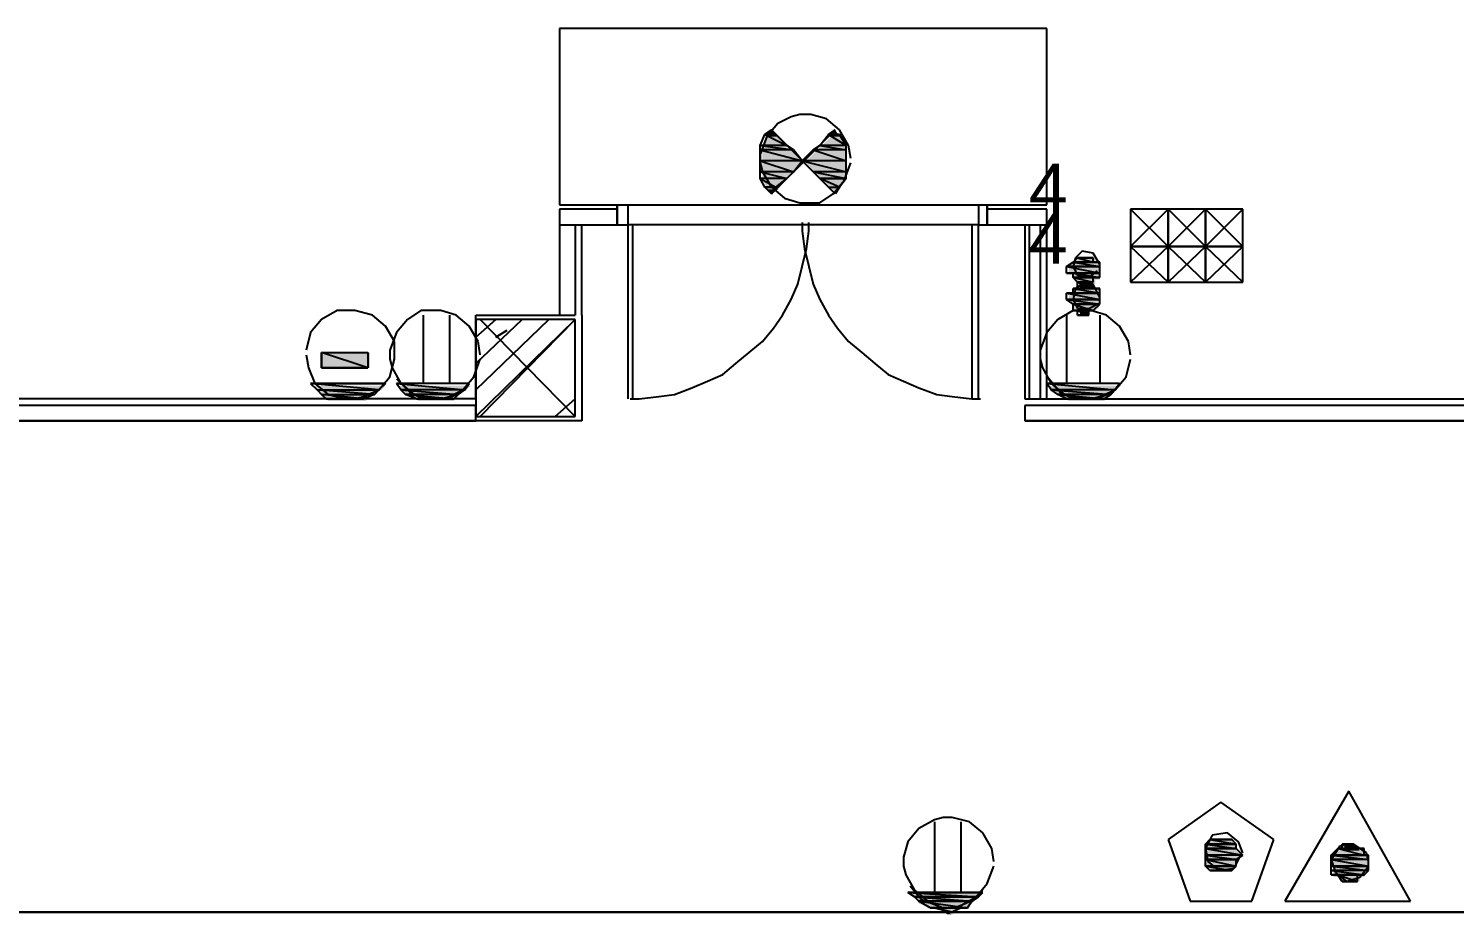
# Model space of a CAD drawing. Header units: millimetres. Extents: x 5 to 415, y 48 to 251.
# Drawn here: x 113.89 to 125.31, y 220.59 to 227.68 of the extents above; entities that cross this region are included whole.
import ezdxf

# ---------------------------------------------------------------- set-up
doc = ezdxf.new("R2010")
doc.units = ezdxf.units.MM
for name, color, linetype in [('H', 7, 'Continuous'), ('P', 7, 'Continuous'), ('T', 7, 'Continuous')]:
    doc.layers.add(name, color=color, linetype=linetype)

msp = doc.modelspace()

# ---------------------------------------------------------------- hatches: boundary and pattern name
at = {"layer": 'H', "linetype": 'Continuous'}
for points in [[(119.803, 226.818), (119.839, 226.871), (119.892, 226.818), (119.803, 226.818)], [(120.315, 226.818), (120.35, 226.871), (120.385, 226.818), (120.315, 226.818)], [(119.768, 226.73), (119.803, 226.818), (119.892, 226.818), (119.962, 226.73), (119.768, 226.73)], [(120.227, 226.73), (120.315, 226.818), (120.385, 226.818), (120.438, 226.73), (120.227, 226.73)], [(119.768, 226.695), (119.768, 226.73), (119.962, 226.73), (120.015, 226.695), (119.768, 226.695)], [(119.768, 226.607), (119.768, 226.695), (120.015, 226.695), (120.103, 226.607), (119.768, 226.607)], [(120.103, 226.607), (120.191, 226.695), (120.438, 226.695), (120.438, 226.607), (120.103, 226.607)], [(120.191, 226.695), (120.227, 226.73), (120.438, 226.73), (120.438, 226.695), (120.191, 226.695)], [(119.768, 226.519), (119.768, 226.607), (120.103, 226.607), (120.015, 226.519), (119.768, 226.519)], [(119.768, 226.483), (119.768, 226.519), (120.015, 226.519), (119.962, 226.483), (119.768, 226.483)], [(120.191, 226.519), (120.103, 226.607), (120.438, 226.607), (120.438, 226.519), (120.191, 226.519)], [(120.227, 226.483), (120.191, 226.519), (120.438, 226.519), (120.438, 226.483), (120.227, 226.483)], [(119.803, 226.395), (119.768, 226.483), (119.962, 226.483), (119.892, 226.395), (119.803, 226.395)], [(120.35, 226.36), (120.227, 226.483), (120.385, 226.395), (120.35, 226.36)], [(120.385, 226.395), (120.227, 226.483), (120.438, 226.483), (120.385, 226.395)], [(119.839, 226.36), (119.803, 226.395), (119.892, 226.395), (119.839, 226.36)], [(122.255, 225.813), (122.308, 225.848), (122.432, 225.848), (122.432, 225.813), (122.255, 225.813)], [(122.22, 225.76), (122.255, 225.813), (122.467, 225.813), (122.467, 225.76), (122.22, 225.76)], [(122.22, 225.725), (122.22, 225.76), (122.467, 225.76), (122.467, 225.725), (122.22, 225.725)], [(122.255, 225.672), (122.255, 225.725), (122.467, 225.725), (122.467, 225.672), (122.255, 225.672)], [(122.308, 225.637), (122.255, 225.672), (122.432, 225.672), (122.432, 225.637), (122.308, 225.637)], [(122.308, 225.601), (122.308, 225.637), (122.379, 225.637), (122.432, 225.601), (122.308, 225.601)], [(122.22, 225.513), (122.22, 225.548), (122.467, 225.548), (122.467, 225.513), (122.22, 225.513)], [(122.255, 225.46), (122.22, 225.513), (122.467, 225.513), (122.467, 225.46), (122.255, 225.46)], [(122.255, 225.548), (122.255, 225.601), (122.467, 225.601), (122.467, 225.548), (122.255, 225.548)], [(122.255, 225.425), (122.255, 225.46), (122.467, 225.46), (122.432, 225.425), (122.255, 225.425)], [(122.308, 225.39), (122.308, 225.425), (122.379, 225.425), (122.379, 225.39), (122.308, 225.39)], [(116.24, 224.966), (116.24, 225.09), (116.628, 225.09), (116.628, 224.966), (116.24, 224.966)], [(116.205, 224.79), (116.152, 224.825), (116.752, 224.825), (116.717, 224.79), (116.205, 224.79)], [(116.875, 224.79), (116.84, 224.825), (117.44, 224.825), (117.387, 224.79), (116.875, 224.79)], [(122.079, 224.79), (122.043, 224.825), (122.643, 224.825), (122.59, 224.79), (122.079, 224.79)], [(116.24, 224.755), (116.205, 224.79), (116.717, 224.79), (116.664, 224.755), (116.24, 224.755)], [(116.293, 224.702), (116.24, 224.755), (116.664, 224.755), (116.593, 224.702), (116.293, 224.702)], [(116.928, 224.755), (116.875, 224.79), (117.387, 224.79), (117.352, 224.755), (116.928, 224.755)], [(117.016, 224.702), (116.928, 224.755), (117.352, 224.755), (117.299, 224.702), (117.016, 224.702)], [(122.132, 224.755), (122.079, 224.79), (122.59, 224.79), (122.555, 224.755), (122.132, 224.755)], [(122.22, 224.702), (122.132, 224.755), (122.555, 224.755), (122.502, 224.702), (122.22, 224.702)], [(123.313, 221.156), (123.366, 221.192), (123.525, 221.192), (123.56, 221.156), (123.313, 221.156)], [(123.313, 221.103), (123.313, 221.156), (123.56, 221.156), (123.56, 221.103), (123.313, 221.103)], [(124.425, 221.103), (124.425, 221.156), (124.495, 221.156), (124.548, 221.103), (124.425, 221.103)], [(123.313, 221.068), (123.313, 221.103), (123.56, 221.103), (123.613, 221.068), (123.313, 221.068)], [(123.313, 221.033), (123.313, 221.068), (123.613, 221.068), (123.56, 221.033), (123.313, 221.033)], [(124.337, 221.068), (124.372, 221.103), (124.583, 221.103), (124.583, 221.068), (124.337, 221.068)], [(124.337, 221.033), (124.337, 221.068), (124.619, 221.068), (124.619, 221.033), (124.337, 221.033)], [(123.313, 220.98), (123.313, 221.033), (123.56, 221.033), (123.56, 220.98), (123.313, 220.98)], [(123.366, 220.945), (123.313, 220.98), (123.56, 220.98), (123.525, 220.945), (123.366, 220.945)], [(124.337, 220.98), (124.337, 221.033), (124.619, 221.033), (124.619, 220.98), (124.337, 220.98)], [(124.337, 220.945), (124.337, 220.98), (124.619, 220.98), (124.619, 220.945), (124.337, 220.945)], [(124.337, 220.892), (124.337, 220.945), (124.619, 220.945), (124.583, 220.892), (124.337, 220.892)], [(124.425, 220.857), (124.372, 220.892), (124.548, 220.892), (124.548, 220.857), (124.425, 220.857)], [(120.985, 220.733), (120.95, 220.768), (121.532, 220.768), (121.497, 220.733), (120.985, 220.733)], [(121.02, 220.68), (120.985, 220.733), (121.497, 220.733), (121.444, 220.68), (121.02, 220.68)], [(121.109, 220.645), (121.02, 220.68), (121.444, 220.68), (121.408, 220.645), (121.109, 220.645)], [(121.25, 220.592), (121.162, 220.645), (121.285, 220.592), (121.25, 220.592)], [(121.285, 220.592), (121.162, 220.645), (121.373, 220.645), (121.285, 220.592)]]:
    msp.add_hatch(color=256, dxfattribs=at).paths.add_polyline_path(points)

# ---------------------------------------------------------------- linework, layer by layer
at = {"layer": 'P'}
for points in [[(122.043, 227.683), (118.145, 227.683)], [(118.145, 227.683), (118.145, 226.272)], [(122.043, 226.272), (122.043, 227.683)], [(119.997, 226.977), (119.892, 226.924)], [(120.068, 226.995), (119.997, 226.977)], [(120.156, 226.995), (120.068, 226.995)], [(120.28, 226.96), (120.156, 226.995)], [(119.839, 226.871), (119.786, 226.836)], [(119.786, 226.836), (119.839, 226.871)], [(119.892, 226.924), (119.803, 226.818)], [(120.35, 226.36), (119.839, 226.871)], [(119.839, 226.36), (120.35, 226.871)], [(120.385, 226.871), (120.28, 226.96)], [(120.35, 226.871), (120.297, 226.836)], [(120.297, 226.836), (120.35, 226.871)], [(120.456, 226.748), (120.385, 226.871)], [(119.75, 226.748), (119.786, 226.836)], [(119.803, 226.818), (119.75, 226.677)], [(119.962, 226.748), (119.75, 226.748)], [(119.962, 226.748), (119.75, 226.748)], [(119.75, 226.748), (120.015, 226.713)], [(119.75, 226.748), (120.015, 226.713)], [(119.75, 226.713), (119.75, 226.748)], [(119.874, 226.836), (119.786, 226.836)], [(119.786, 226.836), (119.962, 226.748)], [(119.786, 226.836), (119.962, 226.748)], [(119.962, 226.748), (119.874, 226.836)], [(120.015, 226.713), (119.962, 226.748)], [(120.174, 226.713), (120.227, 226.748)], [(120.227, 226.748), (120.297, 226.836)], [(120.438, 226.748), (120.227, 226.748)], [(120.438, 226.748), (120.227, 226.748)], [(120.227, 226.748), (120.438, 226.713)], [(120.227, 226.748), (120.438, 226.713)], [(120.385, 226.836), (120.297, 226.836)], [(120.297, 226.836), (120.438, 226.748)], [(120.297, 226.836), (120.438, 226.748)], [(120.438, 226.748), (120.385, 226.836)], [(120.438, 226.713), (120.438, 226.748)], [(120.474, 226.642), (120.456, 226.748)], [(120.015, 226.713), (119.75, 226.713)], [(120.015, 226.713), (119.75, 226.713)], [(119.75, 226.713), (120.086, 226.624)], [(119.75, 226.713), (120.086, 226.624)], [(119.75, 226.624), (119.75, 226.713)], [(119.75, 226.677), (119.75, 226.607)], [(120.086, 226.624), (120.015, 226.713)], [(120.086, 226.624), (120.174, 226.713)], [(120.438, 226.713), (120.174, 226.713)], [(120.438, 226.713), (120.174, 226.713)], [(120.174, 226.713), (120.438, 226.624)], [(120.174, 226.713), (120.438, 226.624)], [(120.438, 226.624), (120.438, 226.713)], [(120.086, 226.624), (119.75, 226.624)], [(120.086, 226.624), (119.75, 226.624)], [(119.75, 226.624), (120.015, 226.536)], [(119.75, 226.624), (120.015, 226.536)], [(119.75, 226.536), (119.75, 226.624)], [(119.75, 226.607), (119.768, 226.536)], [(120.015, 226.536), (119.75, 226.536)], [(120.015, 226.536), (119.75, 226.536)], [(119.75, 226.536), (119.962, 226.483)], [(119.75, 226.536), (119.962, 226.483)], [(119.75, 226.483), (119.75, 226.536)], [(119.768, 226.536), (119.839, 226.413)], [(119.962, 226.483), (120.015, 226.536)], [(120.015, 226.536), (120.086, 226.624)], [(120.438, 226.624), (120.086, 226.624)], [(120.438, 226.624), (120.086, 226.624)], [(120.086, 226.624), (120.438, 226.536)], [(120.086, 226.624), (120.438, 226.536)], [(120.174, 226.536), (120.086, 226.624)], [(120.438, 226.536), (120.174, 226.536)], [(120.438, 226.536), (120.174, 226.536)], [(120.174, 226.536), (120.438, 226.483)], [(120.174, 226.536), (120.438, 226.483)], [(120.227, 226.483), (120.174, 226.536)], [(120.421, 226.466), (120.474, 226.607)], [(120.438, 226.536), (120.438, 226.624)], [(120.438, 226.483), (120.438, 226.536)], [(119.962, 226.483), (119.75, 226.483)], [(119.962, 226.483), (119.75, 226.483)], [(119.75, 226.483), (119.874, 226.413)], [(119.75, 226.483), (119.874, 226.413)], [(119.786, 226.413), (119.75, 226.483)], [(119.786, 226.413), (119.874, 226.413)], [(119.839, 226.36), (119.786, 226.413)], [(119.874, 226.413), (119.786, 226.413)], [(119.839, 226.413), (119.944, 226.325)], [(119.874, 226.413), (119.839, 226.36)], [(119.874, 226.413), (119.962, 226.483)], [(120.438, 226.483), (120.227, 226.483)], [(120.227, 226.483), (120.297, 226.413)], [(120.385, 226.413), (120.227, 226.483)], [(120.227, 226.483), (120.438, 226.483)], [(120.385, 226.413), (120.227, 226.483)], [(120.297, 226.413), (120.385, 226.413)], [(120.297, 226.413), (120.385, 226.413)], [(120.35, 226.36), (120.297, 226.413)], [(120.333, 226.36), (120.421, 226.466)], [(120.385, 226.413), (120.35, 226.36)], [(120.438, 226.483), (120.385, 226.413)], [(119.944, 226.325), (120.068, 226.289)], [(120.068, 226.289), (120.156, 226.289)], [(120.156, 226.289), (120.227, 226.289)], [(120.227, 226.289), (120.333, 226.36)], [(118.145, 226.272), (122.043, 226.272)], [(118.145, 226.236), (118.145, 226.113)], [(118.604, 226.236), (118.145, 226.236)], [(118.604, 226.272), (118.604, 226.113)], [(118.604, 226.113), (118.604, 226.272)], [(118.604, 226.236), (118.604, 226.148)], [(118.604, 226.148), (118.604, 226.236)], [(118.604, 226.236), (118.604, 226.148)], [(118.604, 226.236), (118.604, 226.148)], [(118.604, 226.236), (118.604, 226.148)], [(118.692, 226.113), (118.692, 226.272)], [(121.497, 226.272), (121.497, 226.113)], [(121.567, 226.113), (121.567, 226.272)], [(121.567, 226.272), (121.567, 226.113)], [(122.043, 226.236), (121.567, 226.236)], [(121.567, 226.148), (121.567, 226.236)], [(121.567, 226.148), (121.567, 226.236)], [(122.043, 226.113), (122.043, 226.236)], [(123.014, 226.236), (122.714, 226.236)], [(122.714, 226.236), (122.714, 225.937)], [(122.714, 226.236), (123.014, 225.937)], [(123.014, 226.236), (122.714, 225.937)], [(123.014, 225.937), (123.014, 226.236)], [(123.313, 226.236), (123.014, 226.236)], [(123.014, 226.236), (123.014, 225.937)], [(123.014, 226.236), (123.313, 225.937)], [(123.313, 226.236), (123.014, 225.937)], [(123.313, 225.937), (123.313, 226.236)], [(123.613, 226.236), (123.313, 226.236)], [(123.313, 226.236), (123.313, 225.937)], [(123.313, 226.236), (123.613, 225.937)], [(123.613, 226.236), (123.313, 225.937)], [(123.613, 225.937), (123.613, 226.236)], [(118.145, 226.113), (118.145, 225.39)], [(118.145, 226.113), (118.145, 225.39)], [(118.145, 226.113), (118.604, 226.113)], [(118.145, 226.113), (118.604, 226.113)], [(118.269, 226.113), (118.269, 225.39)], [(118.322, 225.39), (118.322, 226.113)], [(118.604, 226.113), (118.692, 226.113)], [(121.497, 226.113), (118.692, 226.113)], [(118.692, 224.719), (118.692, 226.113)], [(118.727, 226.113), (118.727, 224.719)], [(120.086, 226.131), (120.086, 226.06)], [(120.086, 226.06), (120.103, 225.919)], [(120.121, 225.919), (120.138, 226.06)], [(120.138, 226.06), (120.138, 226.131)], [(121.444, 226.113), (121.444, 224.719)], [(121.444, 226.113), (121.444, 224.719)], [(121.497, 226.113), (121.567, 226.113)], [(121.497, 224.719), (121.497, 226.113)], [(121.497, 224.719), (121.497, 226.113)], [(121.567, 226.113), (122.043, 226.113)], [(121.567, 226.113), (122.043, 226.113)], [(121.867, 226.113), (121.867, 224.719)], [(121.902, 226.113), (121.902, 224.719)], [(121.991, 226.113), (121.991, 224.719)], [(122.043, 224.719), (122.043, 226.113)], [(120.086, 225.778), (120.121, 225.919)], [(120.103, 225.919), (120.138, 225.778)], [(122.273, 225.848), (122.255, 225.778)], [(122.255, 225.813), (122.29, 225.848)], [(122.326, 225.901), (122.273, 225.848)], [(122.343, 225.848), (122.29, 225.848)], [(122.29, 225.848), (122.343, 225.848)], [(122.379, 225.848), (122.29, 225.848)], [(122.29, 225.848), (122.379, 225.848)], [(122.29, 225.848), (122.379, 225.848)], [(122.379, 225.848), (122.29, 225.848)], [(122.414, 225.848), (122.29, 225.848)], [(122.29, 225.848), (122.414, 225.848)], [(122.414, 225.848), (122.29, 225.848)], [(122.29, 225.848), (122.379, 225.848)], [(122.414, 225.848), (122.29, 225.848)], [(122.29, 225.848), (122.414, 225.813)], [(122.29, 225.848), (122.414, 225.813)], [(122.414, 225.884), (122.326, 225.901)], [(122.379, 225.848), (122.379, 225.848)], [(122.379, 225.848), (122.379, 225.848)], [(122.379, 225.848), (122.379, 225.848)], [(122.379, 225.848), (122.379, 225.848)], [(122.379, 225.848), (122.414, 225.848)], [(122.467, 225.795), (122.414, 225.884)], [(122.414, 225.813), (122.414, 225.848)], [(123.014, 225.937), (122.714, 225.937)], [(122.714, 225.937), (122.714, 225.654)], [(122.714, 225.937), (123.014, 225.654)], [(123.014, 225.937), (122.714, 225.654)], [(122.714, 225.937), (123.014, 225.937)], [(123.014, 225.654), (123.014, 225.937)], [(123.313, 225.937), (123.014, 225.937)], [(123.014, 225.937), (123.014, 225.654)], [(123.014, 225.937), (123.313, 225.654)], [(123.313, 225.937), (123.014, 225.654)], [(123.014, 225.937), (123.313, 225.937)], [(123.313, 225.654), (123.313, 225.937)], [(123.613, 225.937), (123.313, 225.937)], [(123.313, 225.937), (123.313, 225.654)], [(123.313, 225.937), (123.613, 225.654)], [(123.613, 225.937), (123.313, 225.654)], [(123.313, 225.937), (123.613, 225.937)], [(123.613, 225.654), (123.613, 225.937)], [(120.05, 225.637), (120.086, 225.778)], [(120.138, 225.778), (120.174, 225.637)], [(122.202, 225.778), (122.255, 225.813)], [(122.467, 225.778), (122.202, 225.778)], [(122.467, 225.778), (122.202, 225.778)], [(122.202, 225.778), (122.467, 225.778)], [(122.202, 225.778), (122.467, 225.778)], [(122.467, 225.778), (122.202, 225.778)], [(122.467, 225.778), (122.202, 225.778)], [(122.202, 225.778), (122.467, 225.725)], [(122.202, 225.778), (122.467, 225.725)], [(122.202, 225.725), (122.202, 225.778)], [(122.467, 225.725), (122.202, 225.725)], [(122.467, 225.725), (122.202, 225.725)], [(122.202, 225.725), (122.255, 225.725)], [(122.202, 225.725), (122.467, 225.725)], [(122.467, 225.725), (122.202, 225.725)], [(122.414, 225.813), (122.255, 225.813)], [(122.467, 225.813), (122.255, 225.813)], [(122.255, 225.813), (122.467, 225.813)], [(122.255, 225.813), (122.467, 225.813)], [(122.467, 225.813), (122.255, 225.813)], [(122.467, 225.813), (122.255, 225.813)], [(122.255, 225.813), (122.467, 225.813)], [(122.467, 225.813), (122.255, 225.813)], [(122.255, 225.813), (122.414, 225.813)], [(122.467, 225.813), (122.255, 225.813)], [(122.255, 225.813), (122.467, 225.778)], [(122.255, 225.813), (122.467, 225.778)], [(122.255, 225.778), (122.29, 225.707)], [(122.255, 225.725), (122.467, 225.725)], [(122.467, 225.725), (122.255, 225.725)], [(122.255, 225.725), (122.467, 225.69)], [(122.255, 225.725), (122.467, 225.69)], [(122.255, 225.69), (122.255, 225.725)], [(122.379, 225.69), (122.449, 225.743)], [(122.414, 225.813), (122.467, 225.813)], [(122.467, 225.813), (122.467, 225.813)], [(122.467, 225.813), (122.467, 225.813)], [(122.467, 225.778), (122.467, 225.813)], [(122.467, 225.778), (122.467, 225.778)], [(122.467, 225.778), (122.467, 225.778)], [(122.467, 225.725), (122.467, 225.778)], [(122.467, 225.725), (122.467, 225.725)], [(122.467, 225.69), (122.467, 225.725)], [(119.997, 225.513), (120.05, 225.637)], [(120.174, 225.637), (120.227, 225.513)], [(122.467, 225.69), (122.255, 225.69)], [(122.414, 225.69), (122.255, 225.69)], [(122.255, 225.69), (122.414, 225.69)], [(122.414, 225.69), (122.255, 225.69)], [(122.255, 225.69), (122.467, 225.69)], [(122.414, 225.69), (122.255, 225.69)], [(122.255, 225.69), (122.414, 225.654)], [(122.255, 225.69), (122.414, 225.654)], [(122.29, 225.654), (122.255, 225.69)], [(122.326, 225.637), (122.273, 225.601)], [(122.29, 225.707), (122.379, 225.69)], [(122.343, 225.654), (122.29, 225.654)], [(122.29, 225.654), (122.343, 225.654)], [(122.379, 225.654), (122.29, 225.654)], [(122.29, 225.654), (122.379, 225.654)], [(122.29, 225.654), (122.379, 225.654)], [(122.379, 225.654), (122.29, 225.654)], [(122.379, 225.654), (122.29, 225.654)], [(122.29, 225.654), (122.414, 225.601)], [(122.29, 225.654), (122.414, 225.601)], [(122.29, 225.601), (122.29, 225.654)], [(122.414, 225.654), (122.29, 225.654)], [(122.379, 225.654), (122.29, 225.654)], [(122.29, 225.654), (122.379, 225.654)], [(122.29, 225.654), (122.379, 225.654)], [(122.379, 225.654), (122.29, 225.654)], [(122.379, 225.654), (122.29, 225.654)], [(122.29, 225.654), (122.379, 225.654)], [(122.379, 225.654), (122.29, 225.654)], [(122.29, 225.654), (122.414, 225.654)], [(122.343, 225.654), (122.29, 225.654)], [(122.29, 225.654), (122.343, 225.654)], [(122.414, 225.637), (122.326, 225.637)], [(122.343, 225.654), (122.379, 225.654)], [(122.379, 225.654), (122.343, 225.654)], [(122.379, 225.654), (122.379, 225.654)], [(122.379, 225.654), (122.379, 225.654)], [(122.379, 225.654), (122.379, 225.654)], [(122.379, 225.654), (122.379, 225.654)], [(122.414, 225.601), (122.379, 225.654)], [(122.379, 225.654), (122.379, 225.654)], [(122.379, 225.654), (122.379, 225.654)], [(122.414, 225.654), (122.379, 225.654)], [(122.467, 225.69), (122.414, 225.69)], [(122.414, 225.654), (122.414, 225.69)], [(122.467, 225.531), (122.414, 225.637)], [(122.714, 225.654), (123.014, 225.654)], [(123.014, 225.654), (123.313, 225.654)], [(123.313, 225.654), (123.613, 225.654)], [(119.927, 225.39), (119.997, 225.513)], [(120.227, 225.513), (120.297, 225.39)], [(122.255, 225.566), (122.202, 225.566)], [(122.202, 225.566), (122.467, 225.566)], [(122.467, 225.566), (122.202, 225.566)], [(122.202, 225.566), (122.467, 225.513)], [(122.202, 225.566), (122.467, 225.513)], [(122.202, 225.513), (122.202, 225.566)], [(122.467, 225.513), (122.202, 225.513)], [(122.467, 225.513), (122.202, 225.513)], [(122.202, 225.513), (122.467, 225.513)], [(122.202, 225.513), (122.467, 225.513)], [(122.467, 225.513), (122.202, 225.513)], [(122.467, 225.513), (122.202, 225.513)], [(122.202, 225.513), (122.467, 225.478)], [(122.202, 225.513), (122.467, 225.478)], [(122.255, 225.478), (122.202, 225.513)], [(122.273, 225.601), (122.255, 225.513)], [(122.29, 225.601), (122.255, 225.601)], [(122.255, 225.601), (122.414, 225.601)], [(122.467, 225.601), (122.255, 225.601)], [(122.255, 225.601), (122.467, 225.601)], [(122.467, 225.601), (122.255, 225.601)], [(122.255, 225.601), (122.414, 225.601)], [(122.467, 225.601), (122.255, 225.601)], [(122.255, 225.601), (122.467, 225.566)], [(122.255, 225.601), (122.467, 225.566)], [(122.255, 225.566), (122.255, 225.601)], [(122.467, 225.566), (122.255, 225.566)], [(122.467, 225.566), (122.255, 225.566)], [(122.255, 225.566), (122.467, 225.566)], [(122.467, 225.566), (122.255, 225.566)], [(122.255, 225.513), (122.29, 225.443)], [(122.414, 225.601), (122.29, 225.601)], [(122.414, 225.601), (122.29, 225.601)], [(122.29, 225.601), (122.414, 225.601)], [(122.414, 225.601), (122.29, 225.601)], [(122.414, 225.601), (122.414, 225.601)], [(122.414, 225.601), (122.467, 225.601)], [(122.467, 225.566), (122.467, 225.601)], [(122.467, 225.566), (122.467, 225.566)], [(122.467, 225.513), (122.467, 225.566)], [(122.467, 225.513), (122.467, 225.513)], [(122.467, 225.513), (122.467, 225.513)], [(122.467, 225.478), (122.467, 225.513)], [(116.364, 225.425), (116.24, 225.354)], [(116.434, 225.425), (116.364, 225.425)], [(116.505, 225.425), (116.434, 225.425)], [(116.646, 225.39), (116.505, 225.425)], [(116.752, 225.302), (116.646, 225.39)], [(117.034, 225.425), (116.928, 225.354)], [(117.034, 225.425), (116.928, 225.354)], [(117.105, 225.425), (117.034, 225.425)], [(117.105, 225.425), (117.034, 225.425)], [(117.052, 225.39), (117.052, 224.843)], [(117.193, 225.425), (117.105, 225.425)], [(117.193, 225.425), (117.105, 225.425)], [(117.316, 225.39), (117.193, 225.425)], [(117.316, 225.39), (117.193, 225.425)], [(117.263, 225.39), (117.263, 224.843)], [(117.422, 225.302), (117.316, 225.39)], [(117.422, 225.302), (117.316, 225.39)], [(117.475, 224.719), (117.475, 225.39)], [(117.475, 225.39), (118.145, 225.39)], [(118.145, 225.39), (118.269, 225.39)], [(118.322, 225.39), (118.322, 224.543)], [(119.856, 225.284), (119.927, 225.39)], [(120.297, 225.39), (120.368, 225.284)], [(122.255, 225.425), (122.132, 225.354)], [(122.255, 225.425), (122.132, 225.354)], [(122.202, 225.39), (122.202, 224.843)], [(122.467, 225.478), (122.255, 225.478)], [(122.467, 225.478), (122.255, 225.478)], [(122.255, 225.478), (122.467, 225.478)], [(122.255, 225.478), (122.467, 225.478)], [(122.467, 225.478), (122.255, 225.478)], [(122.467, 225.478), (122.255, 225.478)], [(122.255, 225.478), (122.414, 225.425)], [(122.255, 225.478), (122.414, 225.425)], [(122.255, 225.425), (122.255, 225.478)], [(122.326, 225.425), (122.255, 225.425)], [(122.326, 225.425), (122.255, 225.425)], [(122.414, 225.425), (122.255, 225.425)], [(122.414, 225.425), (122.255, 225.425)], [(122.255, 225.425), (122.29, 225.425)], [(122.255, 225.425), (122.414, 225.425)], [(122.414, 225.425), (122.255, 225.425)], [(122.29, 225.443), (122.379, 225.443)], [(122.29, 225.425), (122.414, 225.425)], [(122.379, 225.425), (122.29, 225.425)], [(122.29, 225.425), (122.379, 225.425)], [(122.379, 225.425), (122.29, 225.425)], [(122.29, 225.425), (122.414, 225.425)], [(122.379, 225.425), (122.29, 225.425)], [(122.29, 225.425), (122.379, 225.39)], [(122.29, 225.425), (122.379, 225.39)], [(122.29, 225.39), (122.29, 225.425)], [(122.379, 225.39), (122.29, 225.39)], [(122.343, 225.39), (122.29, 225.39)], [(122.29, 225.39), (122.343, 225.39)], [(122.396, 225.425), (122.326, 225.425)], [(122.396, 225.425), (122.326, 225.425)], [(122.343, 225.39), (122.379, 225.39)], [(122.379, 225.39), (122.343, 225.39)], [(122.379, 225.443), (122.449, 225.478)], [(122.414, 225.425), (122.379, 225.425)], [(122.379, 225.39), (122.379, 225.425)], [(122.52, 225.39), (122.396, 225.425)], [(122.52, 225.39), (122.396, 225.425)], [(122.414, 225.425), (122.467, 225.478)], [(122.414, 225.425), (122.414, 225.425)], [(122.467, 225.478), (122.467, 225.478)], [(122.467, 225.478), (122.467, 225.478)], [(122.467, 225.39), (122.467, 224.843)], [(122.626, 225.302), (122.52, 225.39)], [(122.626, 225.302), (122.52, 225.39)], [(116.24, 225.354), (116.152, 225.249)], [(116.822, 225.178), (116.752, 225.302)], [(116.928, 225.354), (116.84, 225.249)], [(116.928, 225.354), (116.84, 225.249)], [(117.493, 225.178), (117.422, 225.302)], [(117.493, 225.178), (117.422, 225.302)], [(117.475, 225.213), (117.634, 225.354)], [(117.475, 225.002), (117.845, 225.354)], [(117.475, 224.79), (118.057, 225.354)], [(117.475, 224.578), (118.269, 225.354)], [(117.475, 225.354), (117.475, 224.578)], [(118.269, 225.354), (117.475, 225.354)], [(118.269, 224.578), (117.51, 225.354)], [(117.51, 224.578), (118.269, 225.354)], [(117.722, 225.266), (117.634, 225.213)], [(117.634, 225.213), (117.722, 225.266)], [(118.269, 224.578), (118.269, 225.354)], [(119.768, 225.178), (119.856, 225.284)], [(120.368, 225.284), (120.456, 225.178)], [(122.132, 225.354), (122.043, 225.249)], [(122.132, 225.354), (122.043, 225.249)], [(122.696, 225.178), (122.626, 225.302)], [(122.696, 225.178), (122.626, 225.302)], [(116.152, 225.249), (116.117, 225.108)], [(116.84, 225.249), (116.787, 225.108)], [(116.84, 225.249), (116.787, 225.108)], [(116.822, 225.108), (116.822, 225.178)], [(117.51, 225.072), (117.493, 225.178)], [(117.51, 225.072), (117.493, 225.178)], [(119.662, 225.09), (119.768, 225.178)], [(120.456, 225.178), (120.562, 225.09)], [(122.043, 225.249), (121.991, 225.108)], [(122.043, 225.249), (121.991, 225.108)], [(122.714, 225.072), (122.696, 225.178)], [(122.714, 225.072), (122.696, 225.178)], [(116.117, 225.072), (116.134, 224.966)], [(116.611, 224.966), (116.24, 225.09)], [(116.24, 225.09), (116.24, 224.966)], [(116.611, 224.966), (116.24, 225.09)], [(116.24, 225.09), (116.611, 225.09)], [(116.24, 225.09), (116.611, 225.09)], [(116.24, 224.966), (116.24, 225.09)], [(116.611, 225.09), (116.611, 224.966)], [(116.611, 225.09), (116.611, 224.966)], [(116.787, 225.108), (116.787, 225.037)], [(116.787, 225.108), (116.787, 225.037)], [(116.787, 225.037), (116.805, 224.966)], [(116.787, 225.037), (116.805, 224.966)], [(116.787, 224.896), (116.822, 225.037)], [(116.822, 225.037), (116.822, 225.108)], [(117.457, 224.896), (117.51, 225.037)], [(117.457, 224.896), (117.51, 225.037)], [(119.556, 225.002), (119.662, 225.09)], [(120.562, 225.09), (120.668, 225.002)], [(121.991, 225.108), (121.991, 225.037)], [(121.991, 225.108), (121.991, 225.037)], [(121.991, 225.037), (122.008, 224.966)], [(121.991, 225.037), (122.008, 224.966)], [(122.678, 224.896), (122.714, 225.037)], [(122.678, 224.896), (122.714, 225.037)], [(116.134, 224.966), (116.187, 224.843)], [(116.24, 224.966), (116.611, 224.966)], [(116.611, 224.966), (116.24, 224.966)], [(116.805, 224.966), (116.875, 224.843)], [(116.805, 224.966), (116.875, 224.843)], [(119.451, 224.913), (119.556, 225.002)], [(120.668, 225.002), (120.773, 224.913)], [(122.008, 224.966), (122.079, 224.843)], [(122.008, 224.966), (122.079, 224.843)], [(116.699, 224.79), (116.152, 224.843)], [(116.152, 224.843), (116.205, 224.79)], [(116.699, 224.79), (116.152, 224.843)], [(116.152, 224.843), (116.752, 224.843)], [(116.752, 224.843), (116.152, 224.843)], [(116.187, 224.843), (116.293, 224.755)], [(116.699, 224.79), (116.787, 224.896)], [(116.752, 224.843), (116.699, 224.79)], [(116.84, 224.878), (116.946, 224.772)], [(117.422, 224.843), (116.84, 224.843)], [(116.84, 224.843), (117.387, 224.79)], [(116.84, 224.843), (117.387, 224.79)], [(116.875, 224.79), (116.84, 224.843)], [(117.422, 224.843), (116.84, 224.843)], [(116.875, 224.843), (116.981, 224.755)], [(116.875, 224.843), (116.981, 224.755)], [(117.352, 224.772), (117.422, 224.843)], [(117.369, 224.79), (117.457, 224.896)], [(117.369, 224.79), (117.457, 224.896)], [(117.387, 224.79), (117.422, 224.843)], [(119.063, 224.755), (119.204, 224.808)], [(119.204, 224.808), (119.327, 224.861)], [(119.327, 224.861), (119.451, 224.913)], [(120.773, 224.913), (120.897, 224.861)], [(120.897, 224.861), (121.02, 224.808)], [(121.02, 224.808), (121.162, 224.755)], [(122.626, 224.843), (122.043, 224.843)], [(122.043, 224.843), (122.59, 224.79)], [(122.043, 224.843), (122.59, 224.79)], [(122.079, 224.79), (122.043, 224.843)], [(122.626, 224.843), (122.043, 224.843)], [(122.061, 224.878), (122.149, 224.772)], [(122.079, 224.843), (122.185, 224.755)], [(122.079, 224.843), (122.185, 224.755)], [(122.573, 224.772), (122.626, 224.843)], [(122.59, 224.79), (122.678, 224.896)], [(122.59, 224.79), (122.678, 224.896)], [(122.59, 224.79), (122.626, 224.843)], [(117.475, 224.719), (106.839, 224.719)], [(116.664, 224.755), (116.205, 224.79)], [(116.205, 224.79), (116.24, 224.755)], [(116.664, 224.755), (116.205, 224.79)], [(116.205, 224.79), (116.699, 224.79)], [(116.205, 224.79), (116.699, 224.79)], [(116.575, 224.719), (116.24, 224.755)], [(116.24, 224.755), (116.276, 224.719)], [(116.575, 224.719), (116.24, 224.755)], [(116.24, 224.755), (116.664, 224.755)], [(116.24, 224.755), (116.664, 224.755)], [(116.54, 224.719), (116.276, 224.719)], [(116.276, 224.719), (116.328, 224.719)], [(116.54, 224.719), (116.276, 224.719)], [(116.276, 224.719), (116.575, 224.719)], [(116.276, 224.719), (116.575, 224.719)], [(116.293, 224.755), (116.434, 224.719)], [(116.417, 224.719), (116.328, 224.719)], [(116.328, 224.719), (116.417, 224.719)], [(116.452, 224.719), (116.328, 224.719)], [(116.328, 224.719), (116.54, 224.719)], [(116.328, 224.719), (116.54, 224.719)], [(116.434, 224.719), (116.505, 224.719)], [(116.54, 224.719), (116.452, 224.719)], [(116.505, 224.719), (116.575, 224.737)], [(116.575, 224.719), (116.54, 224.719)], [(116.575, 224.737), (116.699, 224.79)], [(116.664, 224.755), (116.575, 224.719)], [(116.699, 224.79), (116.664, 224.755)], [(117.387, 224.79), (116.875, 224.79)], [(117.387, 224.79), (116.875, 224.79)], [(116.875, 224.79), (117.334, 224.755)], [(116.875, 224.79), (117.334, 224.755)], [(116.911, 224.755), (116.875, 224.79)], [(117.334, 224.755), (116.911, 224.755)], [(117.334, 224.755), (116.911, 224.755)], [(116.911, 224.755), (117.299, 224.719)], [(116.911, 224.755), (117.299, 224.719)], [(116.999, 224.719), (116.911, 224.755)], [(116.946, 224.772), (117.016, 224.737)], [(116.981, 224.755), (117.105, 224.719)], [(116.981, 224.755), (117.105, 224.719)], [(117.299, 224.719), (116.999, 224.719)], [(117.299, 224.719), (116.999, 224.719)], [(116.999, 224.719), (117.263, 224.719)], [(116.999, 224.719), (117.263, 224.719)], [(117.052, 224.719), (116.999, 224.719)], [(117.016, 224.737), (117.105, 224.719)], [(117.263, 224.719), (117.052, 224.719)], [(117.263, 224.719), (117.052, 224.719)], [(117.052, 224.719), (117.175, 224.719)], [(117.052, 224.719), (117.175, 224.719)], [(117.122, 224.719), (117.052, 224.719)], [(117.105, 224.719), (117.193, 224.719)], [(117.105, 224.719), (117.193, 224.719)], [(117.105, 224.719), (117.193, 224.719)], [(117.175, 224.719), (117.122, 224.719)], [(117.175, 224.719), (117.263, 224.719)], [(117.193, 224.719), (117.263, 224.737)], [(117.193, 224.719), (117.263, 224.737)], [(117.193, 224.719), (117.281, 224.737)], [(117.263, 224.737), (117.369, 224.79)], [(117.263, 224.737), (117.369, 224.79)], [(117.263, 224.719), (117.299, 224.719)], [(117.281, 224.737), (117.352, 224.772)], [(117.299, 224.719), (117.334, 224.755)], [(117.334, 224.755), (117.387, 224.79)], [(118.11, 224.578), (118.269, 224.719)], [(118.71, 224.719), (118.78, 224.719)], [(118.78, 224.719), (118.939, 224.737)], [(118.939, 224.737), (119.063, 224.755)], [(121.162, 224.755), (121.285, 224.737)], [(121.285, 224.737), (121.444, 224.719)], [(121.444, 224.719), (121.514, 224.719)], [(121.867, 224.719), (130.634, 224.719)], [(122.59, 224.79), (122.079, 224.79)], [(122.59, 224.79), (122.079, 224.79)], [(122.079, 224.79), (122.555, 224.755)], [(122.079, 224.79), (122.555, 224.755)], [(122.132, 224.755), (122.079, 224.79)], [(122.555, 224.755), (122.132, 224.755)], [(122.555, 224.755), (122.132, 224.755)], [(122.132, 224.755), (122.502, 224.719)], [(122.132, 224.755), (122.502, 224.719)], [(122.202, 224.719), (122.132, 224.755)], [(122.149, 224.772), (122.22, 224.737)], [(122.185, 224.755), (122.326, 224.719)], [(122.185, 224.755), (122.326, 224.719)], [(122.502, 224.719), (122.202, 224.719)], [(122.502, 224.719), (122.202, 224.719)], [(122.202, 224.719), (122.414, 224.719)], [(122.202, 224.719), (122.414, 224.719)], [(122.255, 224.719), (122.202, 224.719)], [(122.22, 224.737), (122.308, 224.719)], [(122.414, 224.719), (122.255, 224.719)], [(122.414, 224.719), (122.255, 224.719)], [(122.255, 224.719), (122.379, 224.719)], [(122.255, 224.719), (122.379, 224.719)], [(122.29, 224.719), (122.255, 224.719)], [(122.379, 224.719), (122.29, 224.719)], [(122.308, 224.719), (122.396, 224.719)], [(122.326, 224.719), (122.396, 224.719)], [(122.326, 224.719), (122.396, 224.719)], [(122.379, 224.719), (122.414, 224.719)], [(122.396, 224.719), (122.467, 224.737)], [(122.396, 224.719), (122.467, 224.737)], [(122.396, 224.719), (122.484, 224.737)], [(122.414, 224.719), (122.502, 224.719)], [(122.467, 224.737), (122.59, 224.79)], [(122.467, 224.737), (122.59, 224.79)], [(122.484, 224.737), (122.573, 224.772)], [(122.502, 224.719), (122.555, 224.755)], [(122.555, 224.755), (122.59, 224.79)], [(117.475, 224.667), (106.839, 224.667)], [(117.475, 224.543), (117.475, 224.667)], [(117.475, 224.578), (118.269, 224.578)], [(121.867, 224.667), (121.867, 224.543)], [(130.634, 224.667), (121.867, 224.667)], [(105.145, 224.543), (117.475, 224.543)], [(117.475, 224.543), (106.627, 224.543)], [(118.322, 224.543), (117.475, 224.543)], [(121.867, 224.543), (130.634, 224.543)], [(130.634, 224.543), (121.867, 224.543)], [(124.46, 221.58), (123.948, 220.698)], [(124.954, 220.698), (124.46, 221.58)], [(123.437, 221.492), (123.014, 221.192)], [(123.86, 221.192), (123.437, 221.492)], [(121.02, 221.28), (120.932, 221.174)], [(121.02, 221.28), (120.932, 221.174)], [(121.144, 221.35), (121.02, 221.28)], [(121.144, 221.35), (121.02, 221.28)], [(121.214, 221.368), (121.144, 221.35)], [(121.214, 221.368), (121.144, 221.35)], [(121.144, 221.333), (121.144, 220.768)], [(121.285, 221.368), (121.214, 221.368)], [(121.285, 221.368), (121.214, 221.368)], [(121.426, 221.333), (121.285, 221.368)], [(121.426, 221.333), (121.285, 221.368)], [(121.356, 221.333), (121.356, 220.768)], [(121.532, 221.245), (121.426, 221.333)], [(121.532, 221.245), (121.426, 221.333)], [(120.932, 221.174), (120.897, 221.051)], [(120.932, 221.174), (120.897, 221.051)], [(121.603, 221.121), (121.532, 221.245)], [(121.603, 221.121), (121.532, 221.245)], [(123.014, 221.192), (123.19, 220.698)], [(123.366, 221.227), (123.313, 221.121)], [(123.313, 221.156), (123.349, 221.192)], [(123.56, 221.156), (123.313, 221.156)], [(123.56, 221.156), (123.313, 221.156)], [(123.313, 221.156), (123.56, 221.156)], [(123.313, 221.156), (123.56, 221.156)], [(123.56, 221.156), (123.313, 221.156)], [(123.56, 221.156), (123.313, 221.156)], [(123.313, 221.156), (123.56, 221.121)], [(123.313, 221.156), (123.56, 221.121)], [(123.313, 221.121), (123.313, 221.156)], [(123.525, 221.192), (123.349, 221.192)], [(123.349, 221.192), (123.402, 221.192)], [(123.525, 221.192), (123.349, 221.192)], [(123.349, 221.192), (123.525, 221.192)], [(123.349, 221.192), (123.525, 221.192)], [(123.525, 221.192), (123.349, 221.192)], [(123.525, 221.192), (123.349, 221.192)], [(123.349, 221.192), (123.56, 221.156)], [(123.349, 221.192), (123.56, 221.156)], [(123.49, 221.245), (123.366, 221.227)], [(123.437, 221.192), (123.402, 221.192)], [(123.402, 221.192), (123.437, 221.192)], [(123.472, 221.192), (123.402, 221.192)], [(123.402, 221.192), (123.525, 221.192)], [(123.402, 221.192), (123.525, 221.192)], [(123.472, 221.192), (123.472, 221.192)], [(123.472, 221.192), (123.472, 221.192)], [(123.525, 221.192), (123.472, 221.192)], [(123.578, 221.174), (123.49, 221.245)], [(123.525, 221.192), (123.525, 221.192)], [(123.525, 221.192), (123.525, 221.192)], [(123.56, 221.156), (123.525, 221.192)], [(123.56, 221.156), (123.56, 221.156)], [(123.56, 221.156), (123.56, 221.156)], [(123.56, 221.121), (123.56, 221.156)], [(123.613, 221.086), (123.578, 221.174)], [(123.684, 220.698), (123.86, 221.192)], [(124.495, 221.156), (124.389, 221.139)], [(124.46, 221.156), (124.407, 221.156)], [(124.407, 221.156), (124.46, 221.156)], [(124.495, 221.156), (124.407, 221.156)], [(124.407, 221.156), (124.531, 221.121)], [(124.407, 221.156), (124.531, 221.121)], [(124.407, 221.121), (124.407, 221.156)], [(124.601, 221.086), (124.495, 221.156)], [(124.495, 221.156), (124.495, 221.156)], [(124.495, 221.156), (124.495, 221.156)], [(124.531, 221.121), (124.495, 221.156)], [(120.897, 221.051), (120.897, 220.98)], [(120.897, 221.051), (120.897, 220.98)], [(121.62, 221.015), (121.603, 221.121)], [(121.62, 221.015), (121.603, 221.121)], [(123.313, 221.121), (123.331, 221.015)], [(123.56, 221.121), (123.313, 221.121)], [(123.56, 221.121), (123.313, 221.121)], [(123.313, 221.121), (123.56, 221.121)], [(123.313, 221.121), (123.56, 221.121)], [(123.56, 221.121), (123.313, 221.121)], [(123.56, 221.121), (123.313, 221.121)], [(123.313, 221.121), (123.613, 221.068)], [(123.313, 221.121), (123.613, 221.068)], [(123.313, 221.068), (123.313, 221.121)], [(123.613, 221.068), (123.313, 221.068)], [(123.613, 221.068), (123.313, 221.068)], [(123.313, 221.068), (123.56, 221.033)], [(123.313, 221.068), (123.56, 221.033)], [(123.313, 221.033), (123.313, 221.068)], [(123.543, 220.962), (123.596, 221.068)], [(123.56, 221.121), (123.56, 221.121)], [(123.56, 221.121), (123.56, 221.121)], [(123.613, 221.068), (123.56, 221.121)], [(123.56, 221.033), (123.613, 221.068)], [(124.389, 221.139), (124.319, 221.033)], [(124.319, 221.068), (124.372, 221.121)], [(124.583, 221.068), (124.319, 221.068)], [(124.619, 221.068), (124.319, 221.068)], [(124.319, 221.068), (124.619, 221.068)], [(124.619, 221.068), (124.319, 221.068)], [(124.319, 221.068), (124.583, 221.068)], [(124.619, 221.068), (124.319, 221.068)], [(124.319, 221.068), (124.619, 221.033)], [(124.319, 221.068), (124.619, 221.033)], [(124.319, 221.033), (124.319, 221.068)], [(124.407, 221.121), (124.372, 221.121)], [(124.372, 221.121), (124.531, 221.121)], [(124.583, 221.121), (124.372, 221.121)], [(124.372, 221.121), (124.583, 221.121)], [(124.583, 221.121), (124.372, 221.121)], [(124.372, 221.121), (124.531, 221.121)], [(124.583, 221.121), (124.372, 221.121)], [(124.372, 221.121), (124.583, 221.068)], [(124.372, 221.121), (124.583, 221.068)], [(124.531, 221.121), (124.407, 221.121)], [(124.531, 221.121), (124.407, 221.121)], [(124.407, 221.121), (124.531, 221.121)], [(124.531, 221.121), (124.407, 221.121)], [(124.531, 221.121), (124.531, 221.121)], [(124.531, 221.121), (124.583, 221.121)], [(124.583, 221.068), (124.583, 221.121)], [(124.583, 221.068), (124.619, 221.068)], [(124.619, 221.015), (124.601, 221.086)], [(124.619, 221.033), (124.619, 221.068)], [(120.897, 220.98), (120.915, 220.909)], [(120.897, 220.98), (120.915, 220.909)], [(121.567, 220.839), (121.62, 220.98)], [(121.567, 220.839), (121.62, 220.98)], [(123.56, 221.033), (123.313, 221.033)], [(123.56, 221.033), (123.313, 221.033)], [(123.313, 221.033), (123.56, 221.033)], [(123.313, 221.033), (123.56, 221.033)], [(123.56, 221.033), (123.313, 221.033)], [(123.56, 221.033), (123.313, 221.033)], [(123.313, 221.033), (123.56, 220.98)], [(123.313, 221.033), (123.56, 220.98)], [(123.313, 220.98), (123.313, 221.033)], [(123.56, 220.98), (123.313, 220.98)], [(123.56, 220.98), (123.313, 220.98)], [(123.313, 220.98), (123.56, 220.98)], [(123.313, 220.98), (123.56, 220.98)], [(123.56, 220.98), (123.313, 220.98)], [(123.56, 220.98), (123.313, 220.98)], [(123.313, 220.98), (123.525, 220.945)], [(123.313, 220.98), (123.525, 220.945)], [(123.349, 220.945), (123.313, 220.98)], [(123.331, 221.015), (123.419, 220.945)], [(123.525, 220.945), (123.349, 220.945)], [(123.525, 220.945), (123.349, 220.945)], [(123.349, 220.945), (123.525, 220.945)], [(123.349, 220.945), (123.525, 220.945)], [(123.525, 220.945), (123.349, 220.945)], [(123.525, 220.945), (123.349, 220.945)], [(123.349, 220.945), (123.472, 220.945)], [(123.349, 220.945), (123.472, 220.945)], [(123.402, 220.945), (123.349, 220.945)], [(123.472, 220.945), (123.402, 220.945)], [(123.437, 220.945), (123.402, 220.945)], [(123.402, 220.945), (123.437, 220.945)], [(123.419, 220.945), (123.543, 220.962)], [(123.437, 220.945), (123.472, 220.945)], [(123.472, 220.945), (123.437, 220.945)], [(123.472, 220.945), (123.525, 220.945)], [(123.525, 220.945), (123.56, 220.98)], [(123.525, 220.945), (123.525, 220.945)], [(123.525, 220.945), (123.525, 220.945)], [(123.56, 221.033), (123.56, 221.033)], [(123.56, 221.033), (123.56, 221.033)], [(123.56, 220.98), (123.56, 221.033)], [(123.56, 220.98), (123.56, 220.98)], [(123.56, 220.98), (123.56, 220.98)], [(124.319, 221.033), (124.354, 220.927)], [(124.619, 221.033), (124.319, 221.033)], [(124.619, 221.033), (124.319, 221.033)], [(124.319, 221.033), (124.619, 220.98)], [(124.319, 221.033), (124.619, 220.98)], [(124.319, 220.98), (124.319, 221.033)], [(124.619, 220.98), (124.319, 220.98)], [(124.619, 220.98), (124.319, 220.98)], [(124.319, 220.98), (124.619, 220.98)], [(124.319, 220.98), (124.619, 220.98)], [(124.619, 220.98), (124.319, 220.98)], [(124.619, 220.98), (124.319, 220.98)], [(124.319, 220.98), (124.619, 220.945)], [(124.319, 220.98), (124.619, 220.945)], [(124.319, 220.945), (124.319, 220.98)], [(124.619, 220.945), (124.319, 220.945)], [(124.619, 220.945), (124.319, 220.945)], [(124.319, 220.945), (124.583, 220.909)], [(124.319, 220.945), (124.583, 220.909)], [(124.319, 220.909), (124.319, 220.945)], [(124.354, 220.927), (124.442, 220.857)], [(124.548, 220.892), (124.619, 220.98)], [(124.583, 220.909), (124.619, 220.945)], [(124.619, 220.98), (124.619, 221.033)], [(124.619, 220.98), (124.619, 220.98)], [(124.619, 220.98), (124.619, 220.98)], [(124.619, 220.945), (124.619, 220.98)], [(120.915, 220.909), (120.985, 220.786)], [(120.915, 220.909), (120.985, 220.786)], [(120.95, 220.821), (121.038, 220.715)], [(121.479, 220.733), (121.567, 220.839)], [(121.479, 220.733), (121.567, 220.839)], [(124.583, 220.909), (124.319, 220.909)], [(124.583, 220.909), (124.319, 220.909)], [(124.319, 220.909), (124.372, 220.909)], [(124.319, 220.909), (124.583, 220.909)], [(124.583, 220.909), (124.319, 220.909)], [(124.372, 220.909), (124.583, 220.909)], [(124.531, 220.909), (124.372, 220.909)], [(124.372, 220.909), (124.531, 220.909)], [(124.531, 220.909), (124.372, 220.909)], [(124.372, 220.909), (124.583, 220.909)], [(124.531, 220.909), (124.372, 220.909)], [(124.372, 220.909), (124.531, 220.857)], [(124.372, 220.909), (124.531, 220.857)], [(124.407, 220.857), (124.372, 220.909)], [(124.531, 220.857), (124.407, 220.857)], [(124.495, 220.857), (124.407, 220.857)], [(124.407, 220.857), (124.495, 220.857)], [(124.495, 220.857), (124.407, 220.857)], [(124.407, 220.857), (124.531, 220.857)], [(124.495, 220.857), (124.407, 220.857)], [(124.407, 220.857), (124.495, 220.857)], [(124.407, 220.857), (124.495, 220.857)], [(124.46, 220.857), (124.407, 220.857)], [(124.442, 220.857), (124.548, 220.892)], [(124.495, 220.857), (124.46, 220.857)], [(124.531, 220.857), (124.495, 220.857)], [(124.495, 220.857), (124.495, 220.857)], [(124.583, 220.909), (124.531, 220.909)], [(124.531, 220.857), (124.531, 220.909)], [(124.583, 220.909), (124.583, 220.909)], [(121.532, 220.768), (120.932, 220.768)], [(120.932, 220.768), (120.932, 220.768)], [(120.932, 220.768), (121.532, 220.768)], [(121.532, 220.768), (120.932, 220.768)], [(120.932, 220.768), (121.497, 220.733)], [(120.932, 220.768), (121.497, 220.733)], [(120.985, 220.733), (120.932, 220.768)], [(121.532, 220.768), (120.932, 220.768)], [(120.985, 220.786), (121.091, 220.698)], [(120.985, 220.786), (121.091, 220.698)], [(121.497, 220.733), (120.985, 220.733)], [(121.497, 220.733), (120.985, 220.733)], [(120.985, 220.733), (121.497, 220.733)], [(120.985, 220.733), (121.497, 220.733)], [(121.497, 220.733), (120.985, 220.733)], [(121.497, 220.733), (120.985, 220.733)], [(120.985, 220.733), (121.444, 220.698)], [(120.985, 220.733), (121.444, 220.698)], [(121.02, 220.698), (120.985, 220.733)], [(121.444, 220.698), (121.02, 220.698)], [(121.444, 220.698), (121.02, 220.698)], [(121.02, 220.698), (121.444, 220.698)], [(121.02, 220.698), (121.444, 220.698)], [(121.444, 220.698), (121.02, 220.698)], [(121.444, 220.698), (121.02, 220.698)], [(121.02, 220.698), (121.408, 220.645)], [(121.02, 220.698), (121.408, 220.645)], [(121.109, 220.645), (121.02, 220.698)], [(121.038, 220.715), (121.126, 220.68)], [(121.091, 220.698), (121.214, 220.645)], [(121.091, 220.698), (121.214, 220.645)], [(121.356, 220.663), (121.479, 220.733)], [(121.356, 220.663), (121.479, 220.733)], [(121.391, 220.68), (121.461, 220.715)], [(121.408, 220.645), (121.444, 220.698)], [(121.444, 220.698), (121.497, 220.733)], [(121.444, 220.698), (121.444, 220.698)], [(121.444, 220.698), (121.444, 220.698)], [(121.461, 220.715), (121.532, 220.786)], [(121.497, 220.733), (121.532, 220.768)], [(121.497, 220.733), (121.497, 220.733)], [(121.497, 220.733), (121.497, 220.733)], [(123.19, 220.698), (123.684, 220.698)], [(123.948, 220.698), (124.954, 220.698)], [(29.704, 220.61), (308.134, 220.61)], [(136.384, 220.61), (112.377, 220.61)], [(121.408, 220.645), (121.109, 220.645)], [(121.408, 220.645), (121.109, 220.645)], [(121.109, 220.645), (121.408, 220.645)], [(121.109, 220.645), (121.408, 220.645)], [(121.408, 220.645), (121.109, 220.645)], [(121.408, 220.645), (121.109, 220.645)], [(121.109, 220.645), (121.356, 220.645)], [(121.109, 220.645), (121.356, 220.645)], [(121.144, 220.645), (121.109, 220.645)], [(121.126, 220.68), (121.214, 220.645)], [(121.356, 220.645), (121.144, 220.645)], [(121.356, 220.645), (121.144, 220.645)], [(121.144, 220.645), (121.356, 220.645)], [(121.144, 220.645), (121.356, 220.645)], [(121.356, 220.645), (121.144, 220.645)], [(121.285, 220.61), (121.144, 220.645)], [(121.144, 220.645), (121.285, 220.61)], [(121.144, 220.645), (121.356, 220.645)], [(121.285, 220.61), (121.144, 220.645)], [(121.214, 220.645), (121.285, 220.645)], [(121.214, 220.645), (121.285, 220.645)], [(121.214, 220.645), (121.303, 220.645)], [(121.285, 220.61), (121.232, 220.61)], [(121.232, 220.61), (121.285, 220.61)], [(121.285, 220.645), (121.356, 220.663)], [(121.285, 220.645), (121.356, 220.663)], [(121.356, 220.645), (121.285, 220.61)], [(121.303, 220.645), (121.391, 220.68)], [(121.356, 220.645), (121.408, 220.645)], [(121.356, 220.645), (121.356, 220.645)], [(121.356, 220.645), (121.356, 220.645)], [(121.408, 220.645), (121.408, 220.645)], [(121.408, 220.645), (121.408, 220.645)]]:
    msp.add_lwpolyline(points, dxfattribs=at)

# ---------------------------------------------------------------- texts
at = {"layer": 'T', "char_height": 0.4, "attachment_point": 7}
for insert in [(121.9, 226.2), (121.9, 225.8)]:
    msp.add_mtext('{\\fArial|b0|i0|c0|p18;4}', dxfattribs=dict(at, insert=insert))

doc.saveas('drawing.dxf')
